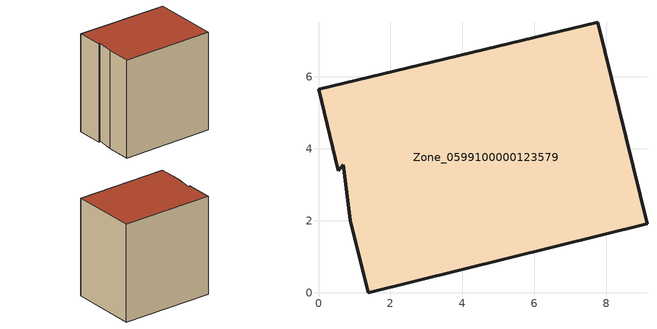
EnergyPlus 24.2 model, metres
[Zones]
Zone_0599100000123579
 floor ground (C_G): 0.89,2.01 0.69,3.55 0.55,3.39 0,5.65 7.76,7.52 9.13,1.92 1.38,0 z0
 wall outside (C_F): 1.38,0 9.13,1.92 7.76,7.52 0,5.65 0.55,3.39 0.69,3.55 0.89,2.01 1.38,0 z0:8.42
 roof outside (C_R): 0.89,2.01 1.38,0 9.13,1.92 7.76,7.52 0,5.65 0.55,3.39 0.69,3.55 z8.42
[BUILDING]
Pand.0599100000123579: North Axis=0; Terrain=City; Loads Convergence Tolerance Value=0.04; Temperature Convergence Tolerance Value=0.4; Solar Distribution=FullExterior; Maximum Number of Warmup Days=25; Minimum Number of Warmup Days=1
[Site:Location]
Rotterdam.The.Hague.AP_ZH_NLD Design_Conditions: Latitude=51.96; Longitude=4.45; Time Zone=1; Elevation=-4.5
[SITE:GROUNDTEMPERATURE:BUILDINGSURFACE]
18, 18, 18, 18, 18, 18, 18, 18, 18, 18, 18, 18
[MATERIAL] Thermal Absorptance=0.9; Solar Absorptance=0.7; Visible Absorptance=0.7
Name | Roughness | Thickness | Conductivity | Density | Specific Heat
G.TI.1946-1964 | MediumSmooth | 0.15 | 1 | 540 | 1210
F.TI.1946-1964 | Rough | 0.3 | 0.857143 | 1920 | 840
R.TI.1946-1964 | MediumRough | 0.2 | 0.277778 | 1500 | 1000
[CONSTRUCTION]
C_G: G.TI.1946-1964
C_F: F.TI.1946-1964
C_R: R.TI.1946-1964
[ZONE]
Zone_0599100000123579: Type=1; Multiplier=1; Ceiling Height=Autocalculate; Volume=Autocalculate; Floor Area=autocalculate; Part of Total Floor Area=Yes
[ZONEINFILTRATION:DESIGNFLOWRATE]
Infil_Zone_0599100000123579: Zone or ZoneList or Space or SpaceList=Zone_0599100000123579; Schedule=AlwaysOn; Design Flow Rate Calculation Method=Flow/Area; Flow Rate per Floor Area=0.003; Constant Term Coefficient=1; Temperature Term Coefficient=0; Velocity Term Coefficient=0; Velocity Squared Term Coefficient=0
[HVACTEMPLATE:ZONE:IDEALLOADSAIRSYSTEM]
Zone_0599100000123579: Maximum Heating Supply Air Temperature=50; Minimum Cooling Supply Air Temperature=13; Maximum Heating Supply Air Humidity Ratio=0.0156; Minimum Cooling Supply Air Humidity Ratio=0.0077; Heating Limit=NoLimit; Cooling Limit=NoLimit; Dehumidification Control Type=ConstantSensibleHeatRatio; Cooling Sensible Heat Ratio=0.7; Dehumidification Setpoint=60; Humidification Control Type=None; Humidification Setpoint=30; Outdoor Air Method=None; Outdoor Air Flow Rate per Person=0.00944; Outdoor Air Flow Rate per Zone Floor Area=0; Outdoor Air Flow Rate per Zone=0; Demand Controlled Ventilation Type=None; Outdoor Air Economizer Type=NoEconomizer; Heat Recovery Type=None; Sensible Heat Recovery Effectiveness=0.7; Latent Heat Recovery Effectiveness=0.65
[ZONECONTROL:THERMOSTAT]
ThermostatControl_Zone_0599100000123579: Zone or ZoneList=Zone_0599100000123579; Control Type Schedule=DualSetpointControlType; Control 1=Thermostat_Zone_0599100000123579; Temperature Difference Between Cutout And Setpoint=0
[THERMOSTATSETPOINT:DUALSETPOINT]
Thermostat_Zone_0599100000123579: Heating Setpoint Temperature Schedule=HeatingSetpoint_Zone_0599100000123579; Cooling Setpoint Temperature Schedule=CoolingSetpoint_Zone_0599100000123579
[SCHEDULE:COMPACT]
HeatingSetpoint_Zone_0599100000123579: Through: 12/31, For: AllDays, Until: 24:00, 21
CoolingSetpoint_Zone_0599100000123579: Through: 12/31, For: AllDays, Until: 24:00, 24
DualSetpointControlType: Through: 12/31, For: AllDays, Until: 24:00, 4
AlwaysOn: Through: 12/31, For: AllDays, Until: 24:00, 1
